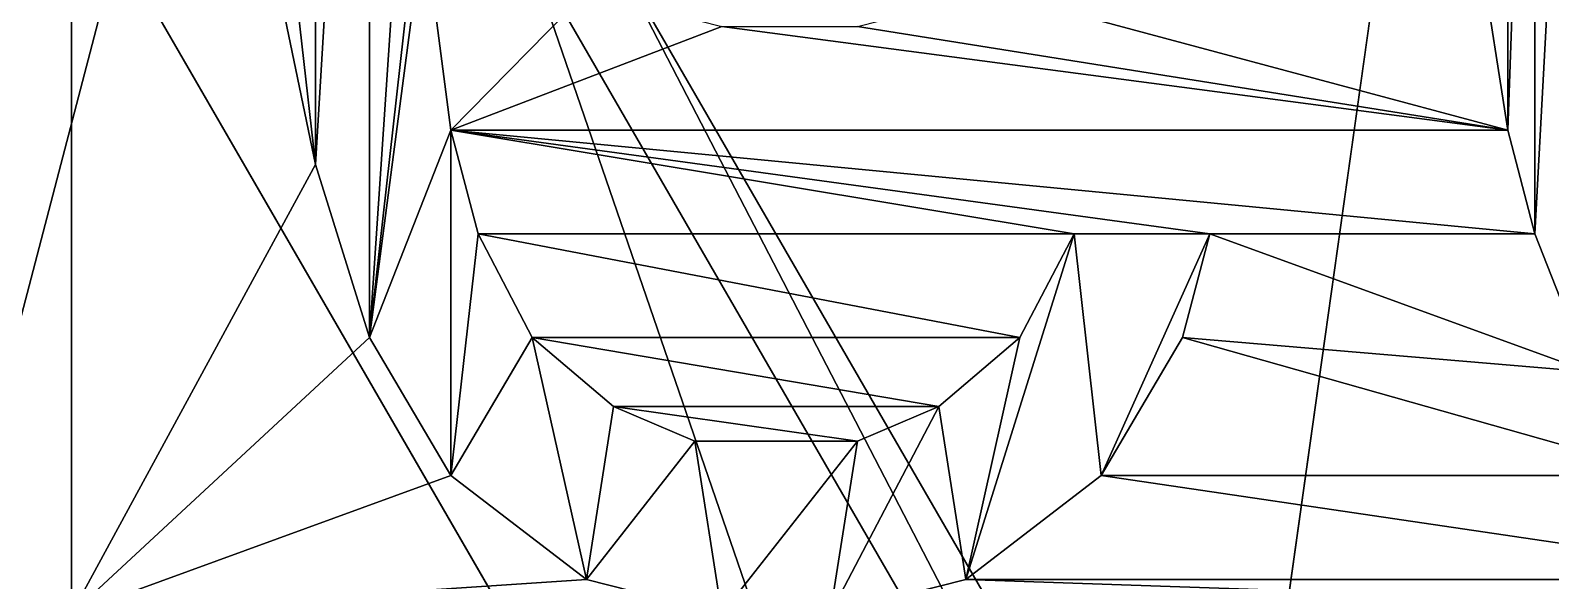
# Model space of a CAD drawing. Header units: millimetres. Extents: x -228 to 228, y -204 to 237.
# Drawn here: x 34.143 to 35.125, y 69.604 to 69.96 of the extents above; entities that cross this region are included whole.
import ezdxf

# ---------------------------------------------------------------- set-up
doc = ezdxf.new("R2010")
doc.units = ezdxf.units.MM
doc.header["$LTSCALE"] = 127.314815
for name, color, linetype in [('3522', 7, 'CONTINUOUS'), ('3711', 7, 'CONTINUOUS'), ('3712', 7, 'CONTINUOUS'), ('3719', 7, 'CONTINUOUS'), ('3721', 7, 'CONTINUOUS'), ('3723', 7, 'CONTINUOUS'), ('3724', 7, 'CONTINUOUS'), ('3893', 7, 'CONTINUOUS'), ('4047', 7, 'CONTINUOUS'), ('4061', 7, 'CONTINUOUS'), ('4062', 7, 'CONTINUOUS'), ('4063', 7, 'CONTINUOUS'), ('4064', 7, 'CONTINUOUS'), ('4065', 7, 'CONTINUOUS'), ('4066', 7, 'CONTINUOUS'), ('4067', 7, 'CONTINUOUS'), ('4068', 7, 'CONTINUOUS'), ('4069', 7, 'CONTINUOUS'), ('4070', 7, 'CONTINUOUS'), ('4071', 7, 'CONTINUOUS'), ('4072', 7, 'CONTINUOUS'), ('4073', 7, 'CONTINUOUS'), ('4074', 7, 'CONTINUOUS'), ('4076', 7, 'CONTINUOUS'), ('4077', 7, 'CONTINUOUS'), ('4078', 7, 'CONTINUOUS'), ('4079', 7, 'CONTINUOUS'), ('4080', 7, 'CONTINUOUS'), ('4137', 7, 'CONTINUOUS'), ('4138', 7, 'CONTINUOUS'), ('4139', 7, 'CONTINUOUS'), ('5002', 7, 'CONTINUOUS'), ('5003', 7, 'CONTINUOUS'), ('5009', 7, 'CONTINUOUS'), ('5278', 7, 'CONTINUOUS')]:
    doc.layers.add(name, color=color, linetype=linetype)

msp = doc.modelspace()

# ---------------------------------------------------------------- linework, layer by layer
at = {"layer": '3522', "color": 5, "linetype": 'Continuous'}
for points in [[(46.49974, 80.54048, 1035.99), (65.76091, 65.76091, 1035.99), (30.7, 78.60107, 1035.99), (46.49974, 80.54048, 1035.99)], [(65.76091, 65.76091, 1035.99), (31.21244, 78.08863, 1035.99), (30.7, 78.60107, 1035.99), (65.76091, 65.76091, 1035.99)], [(65.76091, 65.76091, 1035.99), (31.4, 77.38863, 1035.99), (31.21244, 78.08863, 1035.99), (65.76091, 65.76091, 1035.99)], [(65.76091, 65.76091, 1035.99), (31.21244, 76.68863, 1035.99), (31.4, 77.38863, 1035.99), (65.76091, 65.76091, 1035.99)], [(65.76091, 65.76091, 1035.99), (30.7, 76.17619, 1035.99), (31.21244, 76.68863, 1035.99), (65.76091, 65.76091, 1035.99)], [(29.3, 76.17619, 1035.99), (65.76091, 65.76091, 1035.99), (24.75529, 61.1815, 1035.99), (29.3, 76.17619, 1035.99)], [(65.76091, 65.76091, 1035.99), (29.3, 76.17619, 1035.99), (30, 75.98863, 1035.99), (65.76091, 65.76091, 1035.99)], [(65.76091, 65.76091, 1035.99), (30, 75.98863, 1035.99), (30.7, 76.17619, 1035.99), (65.76091, 65.76091, 1035.99)]]:
    msp.add_3dface(points, dxfattribs=at)
at = {"layer": '3711', "color": 31, "linetype": 'Continuous', "true_color": 0xffba87}
for points in [[(33.01222, 70.01428, 1081.19), (33.74091, 68.2552, 1081.19), (34.2, 70.01428, 1081.19), (33.01222, 70.01428, 1081.19)], [(34.2, 70.01428, 1081.19), (33.74091, 68.2552, 1081.19), (34.84991, 68.88854, 1081.19), (34.2, 70.01428, 1081.19)]]:
    msp.add_3dface(points, dxfattribs=at)
at = {"layer": '3712', "color": 31, "linetype": 'Continuous', "true_color": 0xffba87}
for points in [[(34.17, 69.58239, 1073.49), (34.17, 70.63239, 1073.49), (34.3275, 69.87282, 1073.49), (34.17, 69.58239, 1073.49)], [(34.3275, 69.87282, 1073.49), (34.17, 70.63239, 1073.49), (34.31, 70.0292, 1073.49), (34.3275, 69.87282, 1073.49)], [(34.3975, 70.0292, 1073.49), (34.5025, 69.98452, 1073.49), (34.415, 69.89516, 1073.49), (34.3975, 70.0292, 1073.49)], [(34.765, 69.98452, 1073.49), (35.08, 70.00686, 1073.49), (35.0975, 69.89516, 1073.49), (34.765, 69.98452, 1073.49)], [(34.5025, 69.98452, 1073.49), (34.59, 69.96218, 1073.49), (34.415, 69.89516, 1073.49), (34.5025, 69.98452, 1073.49)], [(34.6775, 69.96218, 1073.49), (34.765, 69.98452, 1073.49), (35.0975, 69.89516, 1073.49), (34.6775, 69.96218, 1073.49)], [(34.415, 69.89516, 1073.49), (34.59, 69.96218, 1073.49), (35.0975, 69.89516, 1073.49), (34.415, 69.89516, 1073.49)], [(34.59, 69.96218, 1073.49), (34.6775, 69.96218, 1073.49), (35.0975, 69.89516, 1073.49), (34.59, 69.96218, 1073.49)], [(34.4325, 69.82814, 1073.49), (34.415, 69.89516, 1073.49), (34.8175, 69.82814, 1073.49), (34.4325, 69.82814, 1073.49)], [(34.8175, 69.82814, 1073.49), (34.415, 69.89516, 1073.49), (34.905, 69.82814, 1073.49), (34.8175, 69.82814, 1073.49)], [(34.905, 69.82814, 1073.49), (34.415, 69.89516, 1073.49), (35.115, 69.82814, 1073.49), (34.905, 69.82814, 1073.49)], [(35.115, 69.82814, 1073.49), (34.415, 69.89516, 1073.49), (35.0975, 69.89516, 1073.49), (35.115, 69.82814, 1073.49)], [(34.3625, 69.76112, 1073.49), (34.17, 69.58239, 1073.49), (34.3275, 69.87282, 1073.49), (34.3625, 69.76112, 1073.49)], [(34.4675, 69.76112, 1073.49), (34.4325, 69.82814, 1073.49), (34.7825, 69.76112, 1073.49), (34.4675, 69.76112, 1073.49)], [(34.7825, 69.76112, 1073.49), (34.4325, 69.82814, 1073.49), (34.8175, 69.82814, 1073.49), (34.7825, 69.76112, 1073.49)], [(34.8875, 69.76112, 1073.49), (34.905, 69.82814, 1073.49), (35.15, 69.73878, 1073.49), (34.8875, 69.76112, 1073.49)], [(35.15, 69.73878, 1073.49), (34.905, 69.82814, 1073.49), (35.115, 69.82814, 1073.49), (35.15, 69.73878, 1073.49)], [(34.415, 69.67175, 1073.49), (34.17, 69.58239, 1073.49), (34.3625, 69.76112, 1073.49), (34.415, 69.67175, 1073.49)], [(34.52, 69.71644, 1073.49), (34.4675, 69.76112, 1073.49), (34.73, 69.71644, 1073.49), (34.52, 69.71644, 1073.49)], [(34.73, 69.71644, 1073.49), (34.4675, 69.76112, 1073.49), (34.7825, 69.76112, 1073.49), (34.73, 69.71644, 1073.49)], [(34.835, 69.67175, 1073.49), (34.8875, 69.76112, 1073.49), (35.2025, 69.67175, 1073.49), (34.835, 69.67175, 1073.49)], [(35.2025, 69.67175, 1073.49), (34.8875, 69.76112, 1073.49), (35.15, 69.73878, 1073.49), (35.2025, 69.67175, 1073.49)], [(34.5725, 69.69409, 1073.49), (34.52, 69.71644, 1073.49), (34.6775, 69.69409, 1073.49), (34.5725, 69.69409, 1073.49)], [(34.6775, 69.69409, 1073.49), (34.52, 69.71644, 1073.49), (34.73, 69.71644, 1073.49), (34.6775, 69.69409, 1073.49)], [(34.5025, 69.60473, 1073.49), (34.17, 69.58239, 1073.49), (34.415, 69.67175, 1073.49), (34.5025, 69.60473, 1073.49)], [(34.7475, 69.60473, 1073.49), (34.835, 69.67175, 1073.49), (35.29, 69.60473, 1073.49), (34.7475, 69.60473, 1073.49)], [(35.29, 69.60473, 1073.49), (34.835, 69.67175, 1073.49), (35.2025, 69.67175, 1073.49), (35.29, 69.60473, 1073.49)], [(34.59, 69.58239, 1073.49), (34.17, 69.58239, 1073.49), (34.5025, 69.60473, 1073.49), (34.59, 69.58239, 1073.49)], [(34.66, 69.58239, 1073.49), (34.7475, 69.60473, 1073.49), (35.395, 69.58239, 1073.49), (34.66, 69.58239, 1073.49)], [(35.395, 69.58239, 1073.49), (34.7475, 69.60473, 1073.49), (35.29, 69.60473, 1073.49), (35.395, 69.58239, 1073.49)]]:
    msp.add_3dface(points, dxfattribs=at)
at = {"layer": '3719', "color": 31, "linetype": 'Continuous', "true_color": 0xffba87}
for points in [[(35.00861, 69.16351, 1074.19), (36.48255, 70.01428, 1074.19), (34.51745, 70.01428, 1074.19), (35.00861, 69.16351, 1074.19)], [(35.99139, 69.16351, 1074.19), (36.48255, 70.01428, 1074.19), (35.00861, 69.16351, 1074.19), (35.99139, 69.16351, 1074.19)]]:
    msp.add_3dface(points, dxfattribs=at)
at = {"layer": '3721', "color": 31, "linetype": 'Continuous', "true_color": 0xffba87}
for points in [[(34.85, 68.88845, 1080.39), (34.46335, 70.01428, 1080.39), (34.2, 70.01428, 1080.39), (34.85, 68.88845, 1080.39)], [(34.46335, 70.01428, 1080.39), (34.85, 68.88845, 1080.39), (34.98182, 69.11649, 1080.39), (34.46335, 70.01428, 1080.39)]]:
    msp.add_3dface(points, dxfattribs=at)
at = {"layer": '3723', "color": 31, "linetype": 'Continuous', "true_color": 0xffba87}
for points in [[(34.51745, 70.01428, 1074.19), (34.46335, 70.01428, 1080.39), (34.98182, 69.11649, 1080.39), (34.51745, 70.01428, 1074.19)], [(35.00861, 69.16351, 1074.19), (34.51745, 70.01428, 1074.19), (34.98182, 69.11649, 1080.39), (35.00861, 69.16351, 1074.19)]]:
    msp.add_3dface(points, dxfattribs=at)
at = {"layer": '3724', "color": 31, "linetype": 'Continuous', "true_color": 0xffba87}
for points in [[(34.2, 70.01428, 1081.19), (34.84991, 68.88854, 1081.19), (34.2, 70.01428, 1080.39), (34.2, 70.01428, 1081.19)], [(34.84991, 68.88854, 1081.19), (34.85, 68.88845, 1080.39), (34.2, 70.01428, 1080.39), (34.84991, 68.88854, 1081.19)]]:
    msp.add_3dface(points, dxfattribs=at)
at = {"layer": '3893', "color": 31, "linetype": 'Continuous', "true_color": 0xffba87}
for points in [[(34.065, 70.63239, 1073.34), (34.17, 70.63239, 1073.34), (34.065, 69.76112, 1073.34), (34.065, 70.63239, 1073.34)], [(34.065, 69.76112, 1073.34), (34.17, 70.63239, 1073.34), (34.065, 69.58239, 1073.34), (34.065, 69.76112, 1073.34)], [(34.065, 69.58239, 1073.34), (34.17, 70.63239, 1073.34), (34.17, 69.58239, 1073.34), (34.065, 69.58239, 1073.34)], [(34.3625, 70.45367, 1073.34), (34.415, 70.54303, 1073.34), (34.3625, 69.76112, 1073.34), (34.3625, 70.45367, 1073.34)], [(34.3625, 69.76112, 1073.34), (34.415, 70.54303, 1073.34), (34.3975, 70.07388, 1073.34), (34.3625, 69.76112, 1073.34)], [(35.15, 69.73878, 1073.34), (35.115, 69.82814, 1073.34), (35.15, 70.47601, 1073.34), (35.15, 69.73878, 1073.34)], [(35.15, 70.47601, 1073.34), (35.115, 69.82814, 1073.34), (35.115, 70.38665, 1073.34), (35.15, 70.47601, 1073.34)], [(34.3275, 70.34197, 1073.34), (34.3625, 70.45367, 1073.34), (34.3275, 69.87282, 1073.34), (34.3275, 70.34197, 1073.34)], [(34.3275, 69.87282, 1073.34), (34.3625, 70.45367, 1073.34), (34.3625, 69.76112, 1073.34), (34.3275, 69.87282, 1073.34)], [(35.115, 69.82814, 1073.34), (35.0975, 69.89516, 1073.34), (35.115, 70.38665, 1073.34), (35.115, 69.82814, 1073.34)], [(35.115, 70.38665, 1073.34), (35.0975, 69.89516, 1073.34), (35.0975, 70.31963, 1073.34), (35.115, 70.38665, 1073.34)], [(34.31, 70.0292, 1073.34), (34.3275, 70.34197, 1073.34), (34.3275, 69.87282, 1073.34), (34.31, 70.0292, 1073.34)], [(35.0975, 69.89516, 1073.34), (35.08, 70.00686, 1073.34), (35.0975, 70.31963, 1073.34), (35.0975, 69.89516, 1073.34)], [(34.3975, 70.0292, 1073.34), (34.3625, 69.76112, 1073.34), (34.3975, 70.07388, 1073.34), (34.3975, 70.0292, 1073.34)], [(34.415, 69.89516, 1073.34), (34.3625, 69.76112, 1073.34), (34.3975, 70.0292, 1073.34), (34.415, 69.89516, 1073.34)], [(34.415, 69.67175, 1073.34), (34.3625, 69.76112, 1073.34), (34.415, 69.89516, 1073.34), (34.415, 69.67175, 1073.34)], [(34.4325, 69.82814, 1073.34), (34.415, 69.67175, 1073.34), (34.415, 69.89516, 1073.34), (34.4325, 69.82814, 1073.34)], [(34.4675, 69.76112, 1073.34), (34.415, 69.67175, 1073.34), (34.4325, 69.82814, 1073.34), (34.4675, 69.76112, 1073.34)], [(34.835, 69.67175, 1073.34), (34.7475, 69.60473, 1073.34), (34.8175, 69.82814, 1073.34), (34.835, 69.67175, 1073.34)], [(34.8175, 69.82814, 1073.34), (34.7475, 69.60473, 1073.34), (34.7825, 69.76112, 1073.34), (34.8175, 69.82814, 1073.34)], [(34.905, 69.82814, 1073.34), (34.835, 69.67175, 1073.34), (34.8175, 69.82814, 1073.34), (34.905, 69.82814, 1073.34)], [(34.8875, 69.76112, 1073.34), (34.835, 69.67175, 1073.34), (34.905, 69.82814, 1073.34), (34.8875, 69.76112, 1073.34)], [(34.5025, 69.60473, 1073.34), (34.415, 69.67175, 1073.34), (34.4675, 69.76112, 1073.34), (34.5025, 69.60473, 1073.34)], [(34.52, 69.71644, 1073.34), (34.5025, 69.60473, 1073.34), (34.4675, 69.76112, 1073.34), (34.52, 69.71644, 1073.34)], [(34.7825, 69.76112, 1073.34), (34.7475, 69.60473, 1073.34), (34.73, 69.71644, 1073.34), (34.7825, 69.76112, 1073.34)], [(34.5725, 69.69409, 1073.34), (34.5025, 69.60473, 1073.34), (34.52, 69.71644, 1073.34), (34.5725, 69.69409, 1073.34)], [(34.7475, 69.60473, 1073.34), (34.66, 69.58239, 1073.34), (34.73, 69.71644, 1073.34), (34.7475, 69.60473, 1073.34)], [(34.73, 69.71644, 1073.34), (34.66, 69.58239, 1073.34), (34.6775, 69.69409, 1073.34), (34.73, 69.71644, 1073.34)], [(34.59, 69.58239, 1073.34), (34.5025, 69.60473, 1073.34), (34.5725, 69.69409, 1073.34), (34.59, 69.58239, 1073.34)], [(34.6775, 69.69409, 1073.34), (34.59, 69.58239, 1073.34), (34.5725, 69.69409, 1073.34), (34.6775, 69.69409, 1073.34)], [(34.66, 69.58239, 1073.34), (34.59, 69.58239, 1073.34), (34.6775, 69.69409, 1073.34), (34.66, 69.58239, 1073.34)]]:
    msp.add_3dface(points, dxfattribs=at)
at = {"layer": '4047', "color": 31, "linetype": 'Continuous', "true_color": 0xffba87}
for points in [[(34.17, 70.63239, 1073.49), (34.17, 69.58239, 1073.49), (34.17, 70.63239, 1073.34), (34.17, 70.63239, 1073.49)], [(34.17, 70.63239, 1073.34), (34.17, 69.58239, 1073.49), (34.17, 69.58239, 1073.34), (34.17, 70.63239, 1073.34)]]:
    msp.add_3dface(points, dxfattribs=at)
at = {"layer": '4061', "color": 31, "linetype": 'Continuous', "true_color": 0xffba87}
for points in [[(34.3975, 70.0292, 1073.49), (34.415, 69.89516, 1073.49), (34.415, 69.89516, 1073.34), (34.3975, 70.0292, 1073.49)], [(34.3975, 70.0292, 1073.49), (34.415, 69.89516, 1073.34), (34.3975, 70.0292, 1073.34), (34.3975, 70.0292, 1073.49)]]:
    msp.add_3dface(points, dxfattribs=at)
at = {"layer": '4062', "color": 31, "linetype": 'Continuous', "true_color": 0xffba87}
for points in [[(34.415, 69.89516, 1073.49), (34.4325, 69.82814, 1073.49), (34.4325, 69.82814, 1073.34), (34.415, 69.89516, 1073.49)], [(34.415, 69.89516, 1073.49), (34.4325, 69.82814, 1073.34), (34.415, 69.89516, 1073.34), (34.415, 69.89516, 1073.49)]]:
    msp.add_3dface(points, dxfattribs=at)
at = {"layer": '4063', "color": 31, "linetype": 'Continuous', "true_color": 0xffba87}
for points in [[(34.4325, 69.82814, 1073.49), (34.4675, 69.76112, 1073.49), (34.4675, 69.76112, 1073.34), (34.4325, 69.82814, 1073.49)], [(34.4325, 69.82814, 1073.49), (34.4675, 69.76112, 1073.34), (34.4325, 69.82814, 1073.34), (34.4325, 69.82814, 1073.49)]]:
    msp.add_3dface(points, dxfattribs=at)
at = {"layer": '4064', "color": 31, "linetype": 'Continuous', "true_color": 0xffba87}
for points in [[(34.4675, 69.76112, 1073.49), (34.52, 69.71644, 1073.49), (34.52, 69.71644, 1073.34), (34.4675, 69.76112, 1073.49)], [(34.4675, 69.76112, 1073.49), (34.52, 69.71644, 1073.34), (34.4675, 69.76112, 1073.34), (34.4675, 69.76112, 1073.49)]]:
    msp.add_3dface(points, dxfattribs=at)
at = {"layer": '4065', "color": 31, "linetype": 'Continuous', "true_color": 0xffba87}
for points in [[(34.52, 69.71644, 1073.49), (34.5725, 69.69409, 1073.49), (34.5725, 69.69409, 1073.34), (34.52, 69.71644, 1073.49)], [(34.52, 69.71644, 1073.49), (34.5725, 69.69409, 1073.34), (34.52, 69.71644, 1073.34), (34.52, 69.71644, 1073.49)]]:
    msp.add_3dface(points, dxfattribs=at)
at = {"layer": '4066', "color": 31, "linetype": 'Continuous', "true_color": 0xffba87}
for points in [[(34.5725, 69.69409, 1073.49), (34.6775, 69.69409, 1073.49), (34.6775, 69.69409, 1073.34), (34.5725, 69.69409, 1073.49)], [(34.5725, 69.69409, 1073.49), (34.6775, 69.69409, 1073.34), (34.5725, 69.69409, 1073.34), (34.5725, 69.69409, 1073.49)]]:
    msp.add_3dface(points, dxfattribs=at)
at = {"layer": '4067', "color": 31, "linetype": 'Continuous', "true_color": 0xffba87}
for points in [[(34.6775, 69.69409, 1073.49), (34.73, 69.71644, 1073.49), (34.73, 69.71644, 1073.34), (34.6775, 69.69409, 1073.49)], [(34.6775, 69.69409, 1073.49), (34.73, 69.71644, 1073.34), (34.6775, 69.69409, 1073.34), (34.6775, 69.69409, 1073.49)]]:
    msp.add_3dface(points, dxfattribs=at)
at = {"layer": '4068', "color": 31, "linetype": 'Continuous', "true_color": 0xffba87}
for points in [[(34.73, 69.71644, 1073.49), (34.7825, 69.76112, 1073.49), (34.7825, 69.76112, 1073.34), (34.73, 69.71644, 1073.49)], [(34.73, 69.71644, 1073.49), (34.7825, 69.76112, 1073.34), (34.73, 69.71644, 1073.34), (34.73, 69.71644, 1073.49)]]:
    msp.add_3dface(points, dxfattribs=at)
at = {"layer": '4069', "color": 31, "linetype": 'Continuous', "true_color": 0xffba87}
for points in [[(34.7825, 69.76112, 1073.49), (34.8175, 69.82814, 1073.49), (34.8175, 69.82814, 1073.34), (34.7825, 69.76112, 1073.49)], [(34.7825, 69.76112, 1073.49), (34.8175, 69.82814, 1073.34), (34.7825, 69.76112, 1073.34), (34.7825, 69.76112, 1073.49)]]:
    msp.add_3dface(points, dxfattribs=at)
at = {"layer": '4070', "color": 31, "linetype": 'Continuous', "true_color": 0xffba87}
for points in [[(34.8175, 69.82814, 1073.49), (34.905, 69.82814, 1073.49), (34.905, 69.82814, 1073.34), (34.8175, 69.82814, 1073.49)], [(34.8175, 69.82814, 1073.49), (34.905, 69.82814, 1073.34), (34.8175, 69.82814, 1073.34), (34.8175, 69.82814, 1073.49)]]:
    msp.add_3dface(points, dxfattribs=at)
at = {"layer": '4071', "color": 31, "linetype": 'Continuous', "true_color": 0xffba87}
for points in [[(34.905, 69.82814, 1073.49), (34.8875, 69.76112, 1073.49), (34.8875, 69.76112, 1073.34), (34.905, 69.82814, 1073.49)], [(34.905, 69.82814, 1073.49), (34.8875, 69.76112, 1073.34), (34.905, 69.82814, 1073.34), (34.905, 69.82814, 1073.49)]]:
    msp.add_3dface(points, dxfattribs=at)
at = {"layer": '4072', "color": 31, "linetype": 'Continuous', "true_color": 0xffba87}
for points in [[(34.8875, 69.76112, 1073.49), (34.835, 69.67175, 1073.49), (34.835, 69.67175, 1073.34), (34.8875, 69.76112, 1073.49)], [(34.8875, 69.76112, 1073.49), (34.835, 69.67175, 1073.34), (34.8875, 69.76112, 1073.34), (34.8875, 69.76112, 1073.49)]]:
    msp.add_3dface(points, dxfattribs=at)
at = {"layer": '4073', "color": 31, "linetype": 'Continuous', "true_color": 0xffba87}
for points in [[(34.835, 69.67175, 1073.49), (34.7475, 69.60473, 1073.49), (34.7475, 69.60473, 1073.34), (34.835, 69.67175, 1073.49)], [(34.835, 69.67175, 1073.49), (34.7475, 69.60473, 1073.34), (34.835, 69.67175, 1073.34), (34.835, 69.67175, 1073.49)]]:
    msp.add_3dface(points, dxfattribs=at)
at = {"layer": '4074', "color": 31, "linetype": 'Continuous', "true_color": 0xffba87}
for points in [[(34.7475, 69.60473, 1073.49), (34.66, 69.58239, 1073.49), (34.66, 69.58239, 1073.34), (34.7475, 69.60473, 1073.49)], [(34.7475, 69.60473, 1073.49), (34.66, 69.58239, 1073.34), (34.7475, 69.60473, 1073.34), (34.7475, 69.60473, 1073.49)]]:
    msp.add_3dface(points, dxfattribs=at)
at = {"layer": '4076', "color": 31, "linetype": 'Continuous', "true_color": 0xffba87}
for points in [[(34.59, 69.58239, 1073.49), (34.5025, 69.60473, 1073.49), (34.5025, 69.60473, 1073.34), (34.59, 69.58239, 1073.49)], [(34.59, 69.58239, 1073.49), (34.5025, 69.60473, 1073.34), (34.59, 69.58239, 1073.34), (34.59, 69.58239, 1073.49)]]:
    msp.add_3dface(points, dxfattribs=at)
at = {"layer": '4077', "color": 31, "linetype": 'Continuous', "true_color": 0xffba87}
for points in [[(34.5025, 69.60473, 1073.49), (34.415, 69.67175, 1073.49), (34.415, 69.67175, 1073.34), (34.5025, 69.60473, 1073.49)], [(34.5025, 69.60473, 1073.49), (34.415, 69.67175, 1073.34), (34.5025, 69.60473, 1073.34), (34.5025, 69.60473, 1073.49)]]:
    msp.add_3dface(points, dxfattribs=at)
at = {"layer": '4078', "color": 31, "linetype": 'Continuous', "true_color": 0xffba87}
for points in [[(34.415, 69.67175, 1073.49), (34.3625, 69.76112, 1073.49), (34.3625, 69.76112, 1073.34), (34.415, 69.67175, 1073.49)], [(34.415, 69.67175, 1073.49), (34.3625, 69.76112, 1073.34), (34.415, 69.67175, 1073.34), (34.415, 69.67175, 1073.49)]]:
    msp.add_3dface(points, dxfattribs=at)
at = {"layer": '4079', "color": 31, "linetype": 'Continuous', "true_color": 0xffba87}
for points in [[(34.3625, 69.76112, 1073.49), (34.3275, 69.87282, 1073.49), (34.3275, 69.87282, 1073.34), (34.3625, 69.76112, 1073.49)], [(34.3625, 69.76112, 1073.49), (34.3275, 69.87282, 1073.34), (34.3625, 69.76112, 1073.34), (34.3625, 69.76112, 1073.49)]]:
    msp.add_3dface(points, dxfattribs=at)
at = {"layer": '4080', "color": 31, "linetype": 'Continuous', "true_color": 0xffba87}
for points in [[(34.3275, 69.87282, 1073.49), (34.31, 70.0292, 1073.49), (34.3275, 69.87282, 1073.34), (34.3275, 69.87282, 1073.49)], [(34.31, 70.0292, 1073.49), (34.31, 70.0292, 1073.34), (34.3275, 69.87282, 1073.34), (34.31, 70.0292, 1073.49)]]:
    msp.add_3dface(points, dxfattribs=at)
at = {"layer": '4137', "color": 31, "linetype": 'Continuous', "true_color": 0xffba87}
for points in [[(35.15, 69.73878, 1073.49), (35.115, 69.82814, 1073.49), (35.115, 69.82814, 1073.34), (35.15, 69.73878, 1073.49)], [(35.15, 69.73878, 1073.49), (35.115, 69.82814, 1073.34), (35.15, 69.73878, 1073.34), (35.15, 69.73878, 1073.49)]]:
    msp.add_3dface(points, dxfattribs=at)
at = {"layer": '4138', "color": 31, "linetype": 'Continuous', "true_color": 0xffba87}
for points in [[(35.115, 69.82814, 1073.49), (35.0975, 69.89516, 1073.49), (35.0975, 69.89516, 1073.34), (35.115, 69.82814, 1073.49)], [(35.115, 69.82814, 1073.49), (35.0975, 69.89516, 1073.34), (35.115, 69.82814, 1073.34), (35.115, 69.82814, 1073.49)]]:
    msp.add_3dface(points, dxfattribs=at)
at = {"layer": '4139', "color": 31, "linetype": 'Continuous', "true_color": 0xffba87}
for points in [[(35.0975, 69.89516, 1073.49), (35.08, 70.00686, 1073.49), (35.08, 70.00686, 1073.34), (35.0975, 69.89516, 1073.49)], [(35.0975, 69.89516, 1073.49), (35.08, 70.00686, 1073.34), (35.0975, 69.89516, 1073.34), (35.0975, 69.89516, 1073.49)]]:
    msp.add_3dface(points, dxfattribs=at)
at = {"layer": '5002', "color": 6, "linetype": 'Continuous'}
for points in [[(28.96383, 67.97173, 1079.6647), (35.1024, 70.63595, 1039.01), (23.41804, 73.26297, 1054.99308), (28.96383, 67.97173, 1079.6647)], [(44.58106, 58.92019, 1079.6647), (35.1024, 70.63595, 1039.01), (28.96383, 67.97173, 1079.6647), (44.58106, 58.92019, 1079.6647)], [(42.23126, 66.61934, 1039.01), (35.1024, 70.63595, 1039.01), (44.58106, 58.92019, 1079.6647), (42.23126, 66.61934, 1039.01)]]:
    msp.add_3dface(points, dxfattribs=at)
at = {"layer": '5003', "color": 6, "linetype": 'Continuous'}
for points in [[(34.80659, 68.53115, 1039.01), (35.1024, 70.63595, 1039.01), (35.89397, 67.96794, 1039.01), (34.80659, 68.53115, 1039.01)], [(35.1024, 70.63595, 1039.01), (42.23126, 66.61934, 1039.01), (35.89397, 67.96794, 1039.01), (35.1024, 70.63595, 1039.01)]]:
    msp.add_3dface(points, dxfattribs=at)
at = {"layer": '5009', "color": 6, "linetype": 'Continuous'}
msp.add_3dface([(23.13923, 71.23767, 1054.98536), (34.80659, 68.53115, 1039.01), (23.11049, 68.76047, 1074.21), (23.13923, 71.23767, 1054.98536)], dxfattribs=at)
at = {"layer": '5278', "color": 6, "linetype": 'Continuous'}
msp.add_3dface([(35.1024, 70.63595, 1039.01), (34.80659, 68.53115, 1039.01), (23.13923, 71.23767, 1054.98536), (35.1024, 70.63595, 1039.01)], dxfattribs=at)

doc.saveas('drawing.dxf')
